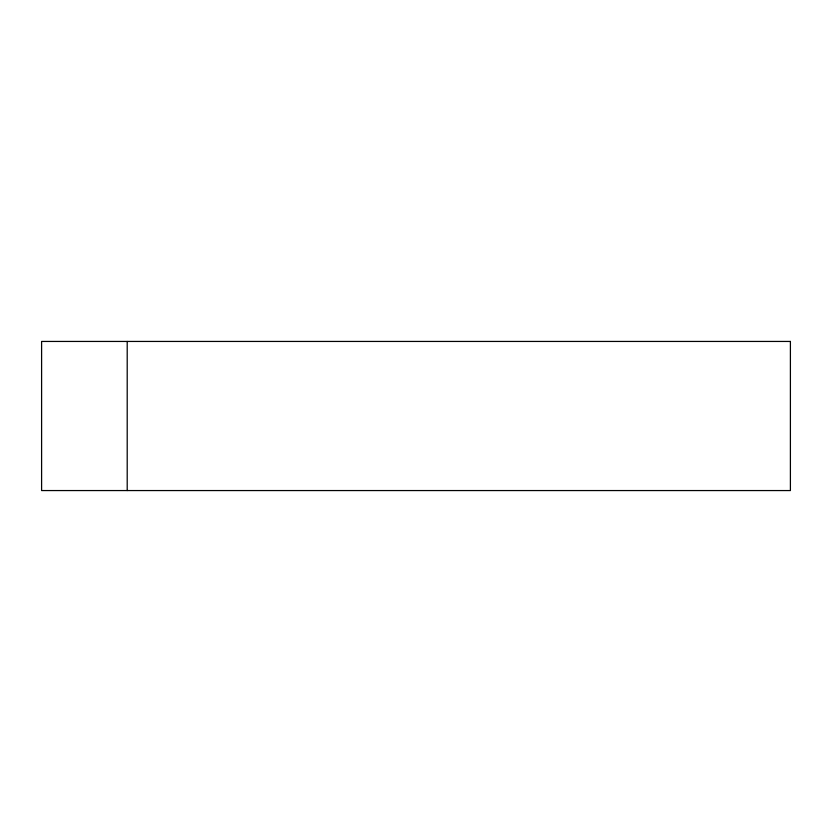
<?xml version="1.0" encoding="UTF-8"?>
<svg xmlns="http://www.w3.org/2000/svg" width="832" height="832" viewBox="0 0 832 832"><rect width="100%" height="100%" fill="white"/><g stroke="black" fill="none" stroke-linecap="round" stroke-linejoin="round"><path stroke-width="1.25" d="M127.202 341.442L127.202 490.558M790.4 341.442L41.6 341.442L41.6 490.558L790.4 490.558L790.4 341.442"/></g></svg>
